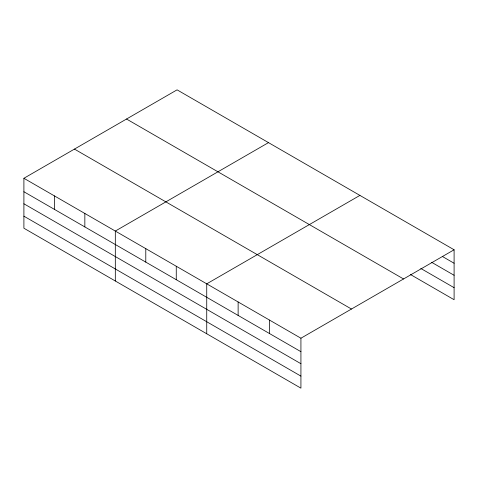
<?xml version="1.0" encoding="UTF-8"?>
<svg xmlns="http://www.w3.org/2000/svg" width="478" height="478" viewBox="0 0 478 478"><rect width="100%" height="100%" fill="white"/><g stroke="black" fill="none" stroke-linecap="round" stroke-linejoin="round"><path stroke-width="0.72" d="M300.925 363.716L300.925 338.215L23.9 178.282L23.9 228.221L300.925 388.154L300.925 363.716L23.9 203.783M410.53 274.563L454.1 299.718L454.1 249.779L177.075 89.846L23.9 178.282M268.493 142.623L115.318 231.059L115.318 280.998M359.91 195.4L206.735 283.836L206.735 333.775M300.925 338.215L454.1 249.779M442.568 256.584L454.1 263.247M431.676 262.332L454.1 275.28M420.783 268.445L454.1 287.684M126.527 119.028L403.552 278.967M74.448 149.094L351.473 309.033M23.9 191.744L300.925 351.683M23.9 216.181L300.925 376.12M269.526 320.093L269.526 333.554M238.128 301.965L238.128 315.432M176.263 266.246L176.263 279.708M145.79 248.656L145.79 262.117M84.845 213.469L84.845 226.931M54.373 195.872L54.373 209.34"/></g></svg>
